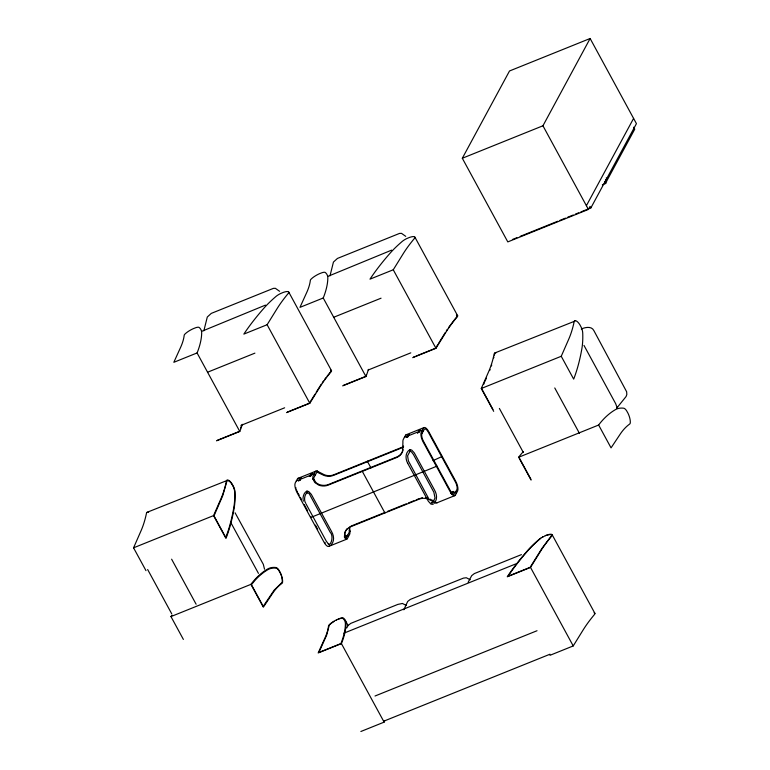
<?xml version="1.0" encoding="UTF-8"?>
<svg xmlns="http://www.w3.org/2000/svg" width="770" height="770" viewBox="0 0 770 770"><rect width="100%" height="100%" fill="white"/><g stroke="black" fill="none" stroke-linecap="round" stroke-linejoin="round"><path stroke-width="1.16" d="M403.413 447.755L403.49 446.013M349.387 527.171L349.339 530.482A6.247 1.954 79.4 0 1 349.166 532.368L346.327 537.633A6.247 1.954 79.4 0 1 345.528 537.537L344.614 535.16L345.085 532.291A12.599 11.165 28.4 0 1 347.347 528.567M349.724 527.238L349.917 531.233A7.864 2.791 71.9 0 1 349.513 534.601L347.395 538.528A7.864 2.791 71.9 0 1 345.682 539.067L344.402 537.085L344.739 532.936A12.599 11.165 28.4 0 1 350.706 526.728L419.13 499.162A12.599 11.165 28.4 0 1 426.927 498.7M403.836 609.782L407.677 601.466L410.372 599.378L463.434 578.116L466.331 577.75L470.21 579.752M494.378 355.086L494.6 354.161A5.602 2.089 68.1 0 1 494.715 353.94M203.858 330.792L207.294 317.019L211.298 313.38L273.36 288.375L275.362 288.307L279.597 291.301M330.003 275.833L333.439 262.07L337.443 258.431L399.505 233.426L401.507 233.358L405.742 236.352M493.734 357.858L493.907 357.164M403.133 449.613L402.845 450.739A12.599 11.165 28.4 0 1 396.877 456.947L328.453 484.513A12.599 11.165 28.4 0 1 319.088 484.484L316.172 482.848L313.996 479.546A6.247 2.618 56.2 0 1 313.794 477.804L316.634 472.539A6.247 2.618 56.2 0 1 317.808 472.491L323.987 475.417A12.599 11.165 28.4 0 0 333.352 475.446L401.776 447.88A12.599 11.165 28.4 0 0 403.143 447.216M453.001 491.799L452.327 492.203L453.097 491.992M491.414 365.933L491.722 365.009M240.548 428.043L240.991 426.782M489.768 370.37L490.076 369.59M197.082 352.949L197.726 351.332A354.903 97.338 -28.5 0 0 201.557 335.518L201.663 333.545A87.251 23.928 -28.5 0 0 199.353 327.625L199.132 327.452A7.055 1.935 -28.5 0 0 195.955 327.635L193.414 328.617A9.894 2.714 -28.5 0 0 186.33 332.852L185.06 333.968A6.324 1.733 -28.5 0 0 184.251 335.046L184.145 335.643A215.87 59.213 -28.5 0 1 180.517 347.568L173.818 362.314L197.082 352.949L239.788 431.469L216.524 440.844M239.788 431.469L240.433 429.853A354.903 97.338 -28.5 0 0 242.281 424.328M323.227 297.99L323.872 296.383A354.903 97.338 -28.5 0 0 327.712 280.559L327.808 278.586A87.251 23.928 -28.5 0 0 325.498 272.676L325.286 272.493A7.055 1.935 -28.5 0 0 322.101 272.686L319.569 273.658A9.894 2.714 -28.5 0 0 312.476 277.893L311.205 279.019A6.324 1.733 -28.5 0 0 310.397 280.088L310.291 280.694A215.87 59.213 -28.5 0 1 306.662 292.619L299.963 307.365L323.227 297.99L365.933 376.52L342.669 385.886M365.971 375.173L365.432 376.492L343.391 385.375M365.933 376.52L366.578 374.903A354.903 97.338 -28.5 0 0 368.426 369.369M334.902 620.697A9.894 2.714 -28.5 0 0 330.677 623.507L329.396 624.634A6.324 1.733 -28.5 0 0 328.588 625.702L328.482 626.299A215.87 59.213 -28.5 0 1 324.853 638.224L318.164 652.979L341.418 643.604L342.072 641.988A354.903 97.338 -28.5 0 0 345.903 626.174L346.009 624.201A87.251 23.928 -28.5 0 0 343.69 618.281L343.478 618.108A7.055 1.935 -28.5 0 0 340.292 618.291L337.761 619.273M360.861 731.5L384.124 722.125L384.769 720.518M145.992 570.666L133.566 547.826L141.026 530.809A215.87 80.6 68.1 0 0 146.338 513.898L146.57 512.907A6.324 2.358 68.1 0 1 147.243 512.243L228.103 480.085A9.894 3.696 68.1 0 1 232.328 484.34L233.666 486.909A7.055 2.637 68.1 0 1 235.014 492.174L235.042 492.906A87.251 32.581 68.1 0 1 234.07 508.575L233.397 512.252A354.903 132.517 68.1 0 1 226.746 536.43L225.966 538.442L213.55 515.602L221.009 498.585A215.87 80.6 68.1 0 0 226.313 481.673L226.553 480.682A6.324 2.358 68.1 0 1 227.227 480.018M493.685 411.334L481.269 388.503L488.729 371.486A215.87 80.6 68.1 0 0 494.032 354.566L494.273 353.584A6.324 2.358 68.1 0 1 494.946 352.92L575.796 320.753A9.894 3.696 68.1 0 1 580.022 325.007L581.36 327.577A7.055 2.637 68.1 0 1 582.707 332.852L582.746 333.583A87.251 32.581 68.1 0 1 581.774 349.253L581.09 352.93A354.903 132.517 68.1 0 1 574.449 377.108L573.669 379.119L561.243 356.279L568.703 339.262A215.87 80.6 68.1 0 0 574.016 322.341L574.247 321.36A6.324 2.358 68.1 0 1 574.921 320.695M483.618 384.451L484.551 382.324M485.013 381.266L486.361 378.195M468.141 582.303L471.683 575.662L474.368 573.573L521.434 554.612M590.879 207.89L590.061 206.399L588.424 209.421L507.805 241.905L462.318 158.254L509.509 70.984L590.128 38.5L636.434 123.643L590.879 207.89L580.936 211.894M310.955 516.901L310.608 517.546L436.965 466.129M462.318 158.254L542.946 125.78L590.128 38.5M362.66 470.73L362.314 471.375L384.923 512.945L385.269 512.3L351.053 526.083M367.906 461.018L367.56 461.663L370.957 467.9M331.013 545.006C334.757 541.137 333.939 535.554 331.466 531.348L311.301 494.35L308.731 491.558L306.874 491.116M346.721 628.022L348.107 625.452L350.802 623.363L397.869 604.402L402.44 603.468L406.319 605.48M442.221 456.427L433.029 460.633M586.394 205.686L633.585 118.416M432.702 502.618L435.021 497.998L433.856 492.222L413.413 454.464L411.353 451.749L409.996 451.143M605.538 180.603L607.337 179.882L634.75 129.177L633.672 127.185M602.352 184.819L605.653 183.491L606.702 181.566L605.615 179.564M433.991 503.513C437.735 499.653 436.917 494.061 434.444 489.864L414.279 452.866L411.709 450.065L409.852 449.632M267.113 324.728L277.075 308.664A215.87 59.213 -28.5 0 1 287.913 293.832L288.577 293.004A6.324 1.733 -28.5 0 0 288.798 292.177L288.365 291.743A9.894 2.714 -28.5 0 0 283.187 292.446L280.598 293.534A7.055 1.935 -28.5 0 0 275.901 296.517L275.323 297.018A87.251 23.928 -28.5 0 0 263.542 308.616L260.972 311.581A354.903 97.338 -28.5 0 0 245.072 332.255L243.849 334.103L267.113 324.728L309.81 403.259L286.546 412.624M310.329 401.699L309.396 403.201L287.345 412.085M310.791 400.949L314.997 394.182M316.191 392.248L321.244 384.24M309.81 403.259L319.781 387.185A215.87 59.213 -28.5 0 1 330.619 372.362L331.283 371.535A6.324 1.733 -28.5 0 0 331.504 370.697L288.798 292.177M393.258 269.779L403.22 253.705A215.87 59.213 -28.5 0 1 414.067 238.883L414.722 238.055A6.324 1.733 -28.5 0 0 414.943 237.218L414.51 236.785A9.894 2.714 -28.5 0 0 409.342 237.487L406.743 238.575A7.055 1.935 -28.5 0 0 402.046 241.568L401.468 242.069A87.251 23.928 -28.5 0 0 389.687 253.657L387.118 256.622A354.903 97.338 -28.5 0 0 371.217 277.306L369.995 279.144L393.258 269.779L435.955 348.3L412.691 357.675M438.082 344.161L435.541 348.242L416.57 355.894M438.698 343.16L445.339 332.457M435.955 348.3L445.926 332.236A215.87 59.213 -28.5 0 1 456.764 317.404L457.428 316.576A6.324 1.733 -28.5 0 0 457.65 315.748L414.943 237.218M541.81 537.422A7.055 1.935 -28.5 0 0 539.318 539.202L538.731 539.703A87.251 23.928 -28.5 0 0 526.95 551.301L524.389 554.265A354.903 97.338 -28.5 0 0 508.489 574.94L507.266 576.788L530.52 567.413L540.492 551.349A215.87 59.213 -28.5 0 1 551.33 536.517L551.994 535.689A6.324 1.733 -28.5 0 0 552.215 534.861L551.782 534.428A9.894 2.714 -28.5 0 0 546.604 535.131L545.189 535.689M549.963 655.309L573.226 645.934L583.188 629.87A215.87 59.213 -28.5 0 1 594.026 615.038L594.69 614.219A6.324 1.733 -28.5 0 0 594.912 613.382L552.215 534.861M446.331 330.888L447.389 329.291M456.841 316.807L454.791 319.309M322.341 382.623L323.506 380.986M448.486 327.673L454.329 319.887M324.709 379.331L325.97 377.656M183.376 639.418L170.959 616.577L172.047 615.134M250.933 584.353L252.021 582.909A354.903 132.517 68.1 0 1 265.111 570.589L267.103 569.328A87.251 32.581 68.1 0 1 275.602 567.49L275.997 567.548A7.055 2.637 68.1 0 1 278.856 570.012L280.261 572.476A9.894 3.696 68.1 0 1 282.571 580.262L282.609 581.879A6.324 2.358 68.1 0 1 282.253 583.121L281.724 583.554A215.87 80.6 68.1 0 0 272.561 593.4L263.359 607.193L250.933 584.353L170.959 616.577M531.079 480.095L518.653 457.255L519.74 455.811A354.903 132.517 68.1 0 1 523.417 451.567M598.637 425.03L599.724 423.587A354.903 132.517 68.1 0 1 612.814 411.267L614.807 410.006A87.251 32.581 68.1 0 1 623.296 408.167L623.7 408.216A7.055 2.637 68.1 0 1 626.559 410.689L627.954 413.153A9.894 3.696 68.1 0 1 630.274 420.94L630.312 422.547A6.324 2.358 68.1 0 1 629.947 423.789L629.417 424.231A215.87 80.6 68.1 0 0 620.254 434.068L611.053 447.87L598.637 425.03L518.653 457.255M327.038 376.289L329.608 373.094M616.587 408.293L626.077 396.54L626.828 394.51L626.645 391.776L593.901 330.657C591.687 325.883 585.152 327.288 581.321 328.992M330.061 372.536L330.686 371.766A5.602 1.54 -28.5 0 0 330.888 371.025L330.734 370.803M410.102 451.124L407.59 455.84L408.398 460.932L429.188 499.557M451.798 494.176L452.596 493.387L451.884 494.35M202.183 331.139L265.458 305.113M328.328 276.189L391.603 250.154M307.057 491.077C304.121 492.194 302.783 496.4 303.053 499.384M328.703 544.217C331.09 545.535 333.968 535.718 330.089 532.08L310.435 495.957C307.028 487.468 302.379 498.45 305.748 503.253M410.035 449.584C405.145 452.115 405.222 459.036 407.696 463.261M451.153 492.55L453.376 491.597L451.249 492.723M450.566 493.358L453.434 491.838L451.605 493.012M544.323 536.286L545.073 535.959M337.674 619.523L339.002 618.984M512.464 239.48L516.882 237.709M520.193 236.371L557.74 221.24M559.954 220.355L565.478 218.122M567.683 217.236L573.207 215.013M575.411 214.118L578.732 212.79M333.911 317.182L381.054 298.192M207.765 372.141L254.908 353.141M368.147 370.033L410.785 352.853M240.904 425.425L284.64 407.802M413.49 357.126L415.54 356.308M217.246 440.334L239.287 431.45M481.269 388.503L561.243 356.279M297.952 478.372L315.921 471.134M405.992 434.838L423.962 427.6M296.315 480.942L314.275 473.704L315.084 475.003M404.375 437.399L422.326 430.17L423.057 431.498M133.566 547.826L213.55 515.602M387.474 511.415L406.233 503.85M408.447 502.964L413.962 500.741M416.166 499.855L419.477 498.517M344.633 536.478L347.819 535.198L348.454 536.565M451.547 493.406L455.792 491.693L456.514 493.031M328.867 546.363L346.837 539.125M436.908 502.839L454.878 495.591M343.815 633.21L515.756 563.929M375.019 696.013L537.027 630.736M383.797 721.172L549.992 654.211M433.144 504.369L430.911 504.1L428.312 501.183L407.677 463.232M339.714 618.724L340.013 618.628A6.362 1.742 -28.5 0 1 342.669 618.339L343.093 618.628A86.567 23.745 -28.5 0 1 345.383 624.499L345.287 626.472A354.21 97.155 -28.5 0 1 342.631 638.917L340.927 643.576L318.876 652.46L326.653 635.144L329.194 625.452A5.602 1.54 -28.5 0 1 329.906 624.499L331.09 623.469A9.211 2.522 -28.5 0 1 334.161 621.351M494.946 352.92L495.822 352.978M147.243 512.243L148.119 512.31A9.894 3.696 68.1 0 1 148.61 512.502M432.278 502.983L431.681 502.723M435.589 502.839L428.495 499.191M433.327 500.779L433.943 501.087M430.343 499.21L430.998 499.576M431.855 500.009L432.605 500.423M431.258 502.406L431.816 502.82M328.28 543.899L328.838 544.313M328.405 543.995L326.211 541.041L306.123 504.071M235.081 512.782L263.321 564.323L264.524 569.213M457.65 315.748L457.216 315.315A9.894 2.714 -28.5 0 0 456.389 315.123M594.912 613.382L594.479 612.949A9.894 2.714 -28.5 0 0 594.113 612.824M331.504 370.697L331.071 370.264A9.894 2.714 -28.5 0 0 330.705 370.139M232.213 484.686L233.445 487.054A6.362 2.377 68.1 0 1 234.609 491.193L234.686 492.531A86.567 32.321 68.1 0 1 233.724 508.075L233.05 511.742A354.21 132.257 68.1 0 1 227.968 531.406L225.774 537.527L214.002 515.871L222.722 495.736L226.881 481.26A5.602 2.089 68.1 0 1 227.468 480.673L228.276 480.73A9.211 3.436 68.1 0 1 232.203 484.667M606.26 177.88L607.337 179.882M604.575 181.489L605.653 183.491M542.946 125.78L588.424 209.421M583.968 345.383L615.654 403.644L617.184 407.831M554.766 387.964L579.396 433.25M499.384 408.437L523.311 452.433M481.722 388.773L492.944 409.419M519.702 458.612L530.925 479.258M530.52 567.413L573.226 645.934M345.316 535.131L345.374 535.371M298.067 493.195L299.193 495.254M300.31 497.324L301.436 499.384M304.237 504.533L307.596 510.722M315.44 525.15L317.683 529.269M345.258 620.302L348.107 625.538M341.418 643.604L384.124 722.125M231.096 523.08L258.441 573.361M171.614 559.184L196.109 604.219M147.648 569.521L171.729 613.815M297.124 491.404L297.509 492.165M453.28 491.424L453.52 492.001M303.188 500.231L303.39 501.116M281.214 575.45A9.211 3.436 68.1 0 0 280.078 572.707L278.779 570.426A6.362 2.377 68.1 0 0 276.536 568.279L275.814 568.144A86.567 32.321 68.1 0 0 267.382 569.964L265.39 571.225A354.21 132.257 68.1 0 0 254.745 580.647L251.434 584.709L263.205 606.356L274.101 590.215L281.945 582.524A5.602 2.089 68.1 0 0 282.253 581.427L282.224 579.935A9.211 3.436 68.1 0 0 281.512 576.393M335.903 620.379A9.211 2.522 -28.5 0 1 336.788 619.937M335.855 620.187A9.894 2.714 -28.5 0 1 336.808 619.715M542.523 536.998A7.055 1.935 -28.5 0 1 543.264 536.594M540.8 538.326A6.362 1.742 -28.5 0 0 540.251 538.731L539.183 539.626A86.567 23.745 -28.5 0 0 527.498 551.128L524.938 554.092A354.21 97.155 -28.5 0 0 511.857 570.734L508.065 576.239L530.106 567.355L541.955 548.394L551.407 535.92A5.602 1.54 -28.5 0 0 551.599 535.179L551.195 534.784A9.211 2.522 -28.5 0 0 546.402 535.429M542.657 537.142A6.362 1.742 -28.5 0 1 543.322 536.777M329.435 545.766A7.873 2.936 68.1 0 1 324.083 542.321L297.143 492.762A7.873 2.936 68.1 0 1 295.257 482.906L297.384 478.978A7.873 2.936 68.1 0 1 299.665 478.651M325.229 542.966A6.295 2.349 68.1 0 1 324.825 542.35M437.235 502.589A7.864 3.07 64.2 0 1 435.599 502.839M420.949 498.036A12.599 11.165 28.4 0 1 422.48 497.747M425.675 497.757A12.599 11.165 28.4 0 1 427.273 498.055M296.787 490.654A6.295 2.349 68.1 0 1 296.489 489.893M296.017 488.353A6.295 2.349 68.1 0 1 295.844 487.612M407.147 434.896A7.864 2.791 71.9 0 0 405.444 435.435L403.316 439.372A7.864 2.791 71.9 0 0 402.912 442.731L402.498 451.384A12.599 11.165 28.4 0 1 396.531 457.582L328.107 485.158A12.599 11.165 28.4 0 1 318.742 485.129L314.68 482.405L312.995 478.988A7.864 3.07 64.2 0 1 313.207 475.668L315.334 471.74A7.864 3.07 64.2 0 1 317.23 471.125L324.334 474.782A12.599 11.165 28.4 0 0 333.699 474.811L402.123 447.235A12.599 11.165 28.4 0 0 403.49 446.581M457.034 316.066A5.602 1.54 -28.5 0 1 457.024 316.393M298.51 480.807L300.233 480.037L298.51 480.807M299.549 478.882L301.272 478.112L299.549 478.882M309.347 476.447L311.07 475.668L309.347 476.447M310.387 474.522L312.11 473.743L310.387 474.522M406.57 437.273L408.283 436.503L406.57 437.273M407.609 435.348L409.332 434.569L407.609 435.348M417.407 432.904L419.13 432.134L417.407 432.904M418.447 430.979L420.17 430.209L418.447 430.979M421.999 433.443L421.835 433.847A6.295 2.349 68.1 0 0 423.134 440.632L450.835 491.578A6.295 2.349 68.1 0 0 454.521 493.945L457.005 489.345A6.295 2.349 68.1 0 0 455.705 482.559L428.005 431.614A6.295 2.349 68.1 0 0 424.328 429.246L421.999 433.443M423.394 428.207L421.267 432.134A7.873 2.936 68.1 0 0 423.154 441.999L450.094 491.549A7.873 2.936 68.1 0 0 455.445 494.994L457.572 491.058A7.873 2.936 68.1 0 0 455.696 481.202L428.746 431.643A7.873 2.936 68.1 0 0 423.394 428.207M410.372 451.105L409.89 451.23L410.372 451.105M307.394 492.598L306.912 492.723L307.394 492.598M313.996 479.546L312.995 478.988L313.996 479.546M349.917 531.213L349.339 530.482L349.917 531.233M317.808 472.491L317.23 471.125L317.808 472.491M345.682 539.067L345.528 537.537L345.672 539.067"/></g></svg>
